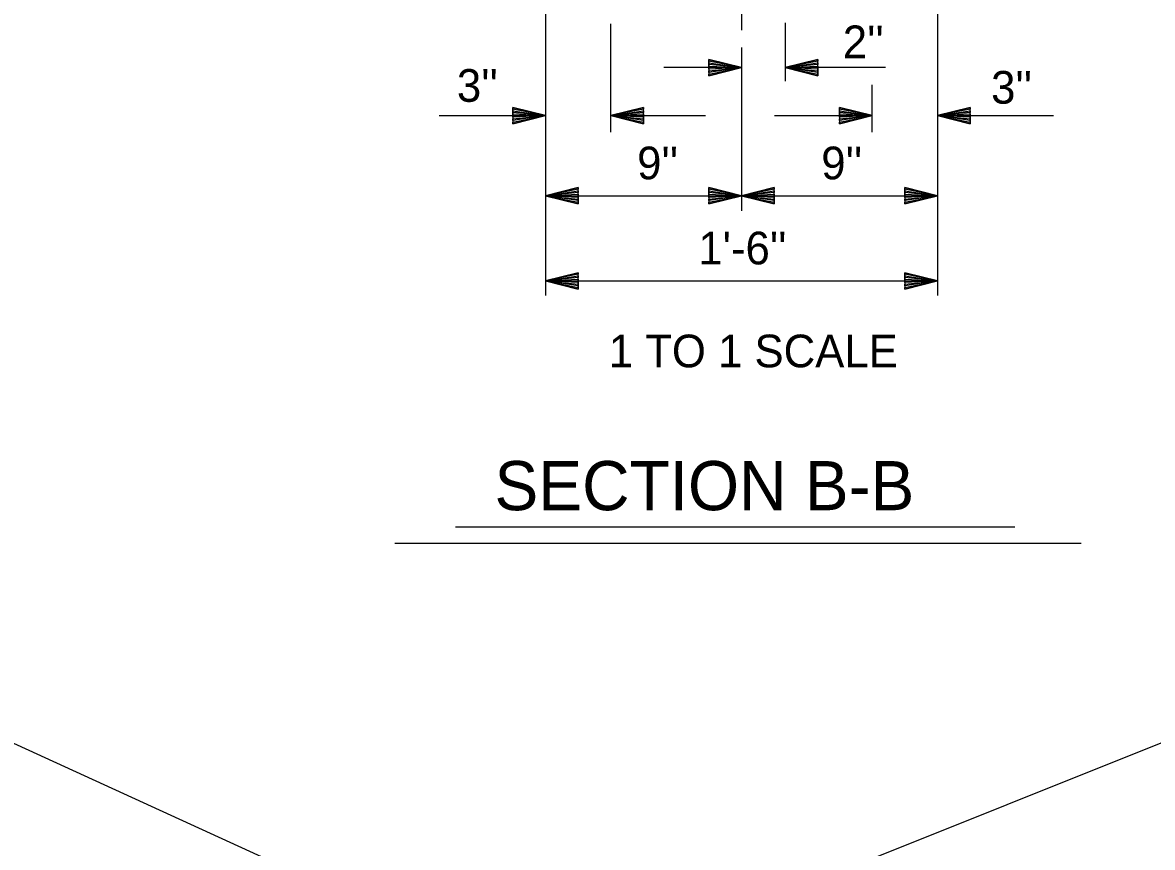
# Model space of a CAD drawing. Extents: x -25.6 to 34.8, y -0.7 to 26.3.
# Drawn here: x 5.241 to 9.562, y 12.82 to 15.975 of the extents above; entities that cross this region are included whole.
import ezdxf

# ---------------------------------------------------------------- set-up
doc = ezdxf.new("R2010")
doc.units = 0
for name, color, linetype in [('Dimension Lines', 7, 'Continuous'), ('Mis Center Lines', 7, 'Continuous'), ('Text', 7, 'Continuous'), ('User Information Notes', 7, 'Continuous')]:
    doc.layers.add(name, color=color, linetype=linetype)

msp = doc.modelspace()

# ---------------------------------------------------------------- linework, layer by layer
at = {"layer": 'Dimension Lines'}
for p, q in [((-21.0838, 25.2416), (34.8391, -0.3329)), ((-25.0897, -0.6536), (34.0379, 22.9968)), ((7.2403, 16.3303), (7.2403, 14.9315)), ((8.7403, 16.3303), (8.7403, 14.9315)), ((7.4903, 15.5551), (7.4903, 15.9698)), ((8.1569, 15.9741), (8.1569, 15.7506)), ((7.9903, 15.8024), (7.6929, 15.8024)), ((8.5413, 15.8024), (8.1569, 15.8024)), ((8.4903, 15.5551), (8.4903, 15.7367)), ((6.8345, 15.619), (7.2403, 15.619)), ((7.4903, 15.619), (7.8523, 15.619)), ((8.1161, 15.619), (8.4903, 15.619)), ((8.7403, 15.619), (9.1834, 15.619)), ((7.2403, 15.3124), (7.9903, 15.3124)), ((7.9903, 15.3124), (8.7403, 15.3124)), ((7.2403, 14.987), (8.7403, 14.987))]:
    msp.add_line(p, q, dxfattribs=at)
for points in [[(7.8653, 15.8024), (7.8653, 15.8086), (7.9903, 15.8024), (7.8653, 15.8149), (7.8653, 15.8211), (7.9903, 15.8024), (7.8653, 15.8274), (7.8653, 15.8336), (7.9903, 15.8024), (7.8653, 15.7711), (7.8653, 15.7774), (7.9903, 15.8024), (7.8653, 15.7836), (7.8653, 15.7899), (7.9903, 15.8024), (7.8653, 15.7961), (7.8653, 15.8336), (7.8653, 15.7711), (7.9903, 15.8024), (7.8653, 15.8336)], [(8.2819, 15.8024), (8.2819, 15.7961), (8.1569, 15.8024), (8.2819, 15.7899), (8.2819, 15.7836), (8.1569, 15.8024), (8.2819, 15.7774), (8.2819, 15.7711), (8.1569, 15.8024), (8.2819, 15.8336), (8.2819, 15.8274), (8.1569, 15.8024), (8.2819, 15.8211), (8.2819, 15.8149), (8.1569, 15.8024), (8.2819, 15.8086), (8.2819, 15.7711), (8.2819, 15.8336), (8.1569, 15.8024), (8.2819, 15.7711)], [(7.1153, 15.619), (7.1153, 15.6252), (7.2403, 15.619), (7.1153, 15.6315), (7.1153, 15.6377), (7.2403, 15.619), (7.1153, 15.644), (7.1153, 15.6502), (7.2403, 15.619), (7.1153, 15.5877), (7.1153, 15.594), (7.2403, 15.619), (7.1153, 15.6002), (7.1153, 15.6065), (7.2403, 15.619), (7.1153, 15.6127), (7.1153, 15.6502), (7.1153, 15.5877), (7.2403, 15.619), (7.1153, 15.6502)], [(7.6153, 15.619), (7.6153, 15.6127), (7.4903, 15.619), (7.6153, 15.6065), (7.6153, 15.6002), (7.4903, 15.619), (7.6153, 15.594), (7.6153, 15.5877), (7.4903, 15.619), (7.6153, 15.6502), (7.6153, 15.644), (7.4903, 15.619), (7.6153, 15.6377), (7.6153, 15.6315), (7.4903, 15.619), (7.6153, 15.6252), (7.6153, 15.5877), (7.6153, 15.6502), (7.4903, 15.619), (7.6153, 15.5877)], [(8.3653, 15.619), (8.3653, 15.6252), (8.4903, 15.619), (8.3653, 15.6315), (8.3653, 15.6377), (8.4903, 15.619), (8.3653, 15.644), (8.3653, 15.6502), (8.4903, 15.619), (8.3653, 15.5877), (8.3653, 15.594), (8.4903, 15.619), (8.3653, 15.6002), (8.3653, 15.6065), (8.4903, 15.619), (8.3653, 15.6127), (8.3653, 15.6502), (8.3653, 15.5877), (8.4903, 15.619), (8.3653, 15.6502)], [(8.8653, 15.619), (8.8653, 15.6127), (8.7403, 15.619), (8.8653, 15.6065), (8.8653, 15.6002), (8.7403, 15.619), (8.8653, 15.594), (8.8653, 15.5877), (8.7403, 15.619), (8.8653, 15.6502), (8.8653, 15.644), (8.7403, 15.619), (8.8653, 15.6377), (8.8653, 15.6315), (8.7403, 15.619), (8.8653, 15.6252), (8.8653, 15.5877), (8.8653, 15.6502), (8.7403, 15.619), (8.8653, 15.5877)], [(7.3653, 15.3124), (7.3653, 15.3062), (7.2403, 15.3124), (7.3653, 15.2999), (7.3653, 15.2937), (7.2403, 15.3124), (7.3653, 15.2874), (7.3653, 15.2812), (7.2403, 15.3124), (7.3653, 15.3437), (7.3653, 15.3374), (7.2403, 15.3124), (7.3653, 15.3312), (7.3653, 15.3249), (7.2403, 15.3124), (7.3653, 15.3187), (7.3653, 15.2812), (7.3653, 15.3437), (7.2403, 15.3124), (7.3653, 15.2812)], [(7.8653, 15.3124), (7.8653, 15.3187), (7.9903, 15.3124), (7.8653, 15.3249), (7.8653, 15.3312), (7.9903, 15.3124), (7.8653, 15.3374), (7.8653, 15.3437), (7.9903, 15.3124), (7.8653, 15.2812), (7.8653, 15.2874), (7.9903, 15.3124), (7.8653, 15.2937), (7.8653, 15.2999), (7.9903, 15.3124), (7.8653, 15.3062), (7.8653, 15.3437), (7.8653, 15.2812), (7.9903, 15.3124), (7.8653, 15.3437)], [(8.1153, 15.3124), (8.1153, 15.3062), (7.9903, 15.3124), (8.1153, 15.2999), (8.1153, 15.2937), (7.9903, 15.3124), (8.1153, 15.2874), (8.1153, 15.2812), (7.9903, 15.3124), (8.1153, 15.3437), (8.1153, 15.3374), (7.9903, 15.3124), (8.1153, 15.3312), (8.1153, 15.3249), (7.9903, 15.3124), (8.1153, 15.3187), (8.1153, 15.2812), (8.1153, 15.3437), (7.9903, 15.3124), (8.1153, 15.2812)], [(8.6153, 15.3124), (8.6153, 15.3187), (8.7403, 15.3124), (8.6153, 15.3249), (8.6153, 15.3312), (8.7403, 15.3124), (8.6153, 15.3374), (8.6153, 15.3437), (8.7403, 15.3124), (8.6153, 15.2812), (8.6153, 15.2874), (8.7403, 15.3124), (8.6153, 15.2937), (8.6153, 15.2999), (8.7403, 15.3124), (8.6153, 15.3062), (8.6153, 15.3437), (8.6153, 15.2812), (8.7403, 15.3124), (8.6153, 15.3437)], [(7.3653, 14.987), (7.3653, 14.9808), (7.2403, 14.987), (7.3653, 14.9745), (7.3653, 14.9683), (7.2403, 14.987), (7.3653, 14.962), (7.3653, 14.9558), (7.2403, 14.987), (7.3653, 15.0183), (7.3653, 15.012), (7.2403, 14.987), (7.3653, 15.0058), (7.3653, 14.9995), (7.2403, 14.987), (7.3653, 14.9933), (7.3653, 14.9558), (7.3653, 15.0183), (7.2403, 14.987), (7.3653, 14.9558)], [(8.6153, 14.987), (8.6153, 14.9933), (8.7403, 14.987), (8.6153, 14.9995), (8.6153, 15.0058), (8.7403, 14.987), (8.6153, 15.012), (8.6153, 15.0183), (8.7403, 14.987), (8.6153, 14.9558), (8.6153, 14.962), (8.7403, 14.987), (8.6153, 14.9683), (8.6153, 14.9745), (8.7403, 14.987), (8.6153, 14.9808), (8.6153, 15.0183), (8.6153, 14.9558), (8.7403, 14.987), (8.6153, 15.0183)]]:
    msp.add_lwpolyline(points, dxfattribs=at)
at = {"layer": 'Mis Center Lines'}
for p, q in [((7.9903, 16.1144), (7.9903, 15.9454)), ((7.9903, 15.879), (7.9903, 15.2553))]:
    msp.add_line(p, q, dxfattribs=at)
at = {"layer": 'Text'}
for p, q in [((6.8962, 14.0468), (9.0361, 14.0468)), ((6.6641, 13.9838), (9.2888, 13.9838))]:
    msp.add_line(p, q, dxfattribs=at)

# ---------------------------------------------------------------- texts
for s, height, p in [("2''", 0.125, (8.3777, 15.8386)), ("3''", 0.125, (6.9018, 15.6718)), ("3''", 0.125, (8.9449, 15.6647)), ("9''", 0.125, (7.5911, 15.3754)), ("9''", 0.125, (8.2954, 15.3754)), ("1'-6''", 0.125, (7.8251, 15.05)), ('SECTION B-B', 0.187969, (7.0453, 14.1098))]:
    msp.add_text(s, height=height, dxfattribs=at).set_placement(p)
at = {"layer": 'User Information Notes'}
msp.add_text('1 TO 1 SCALE', height=0.125, dxfattribs=at).set_placement((7.4826, 14.6563))

doc.saveas('drawing.dxf')
